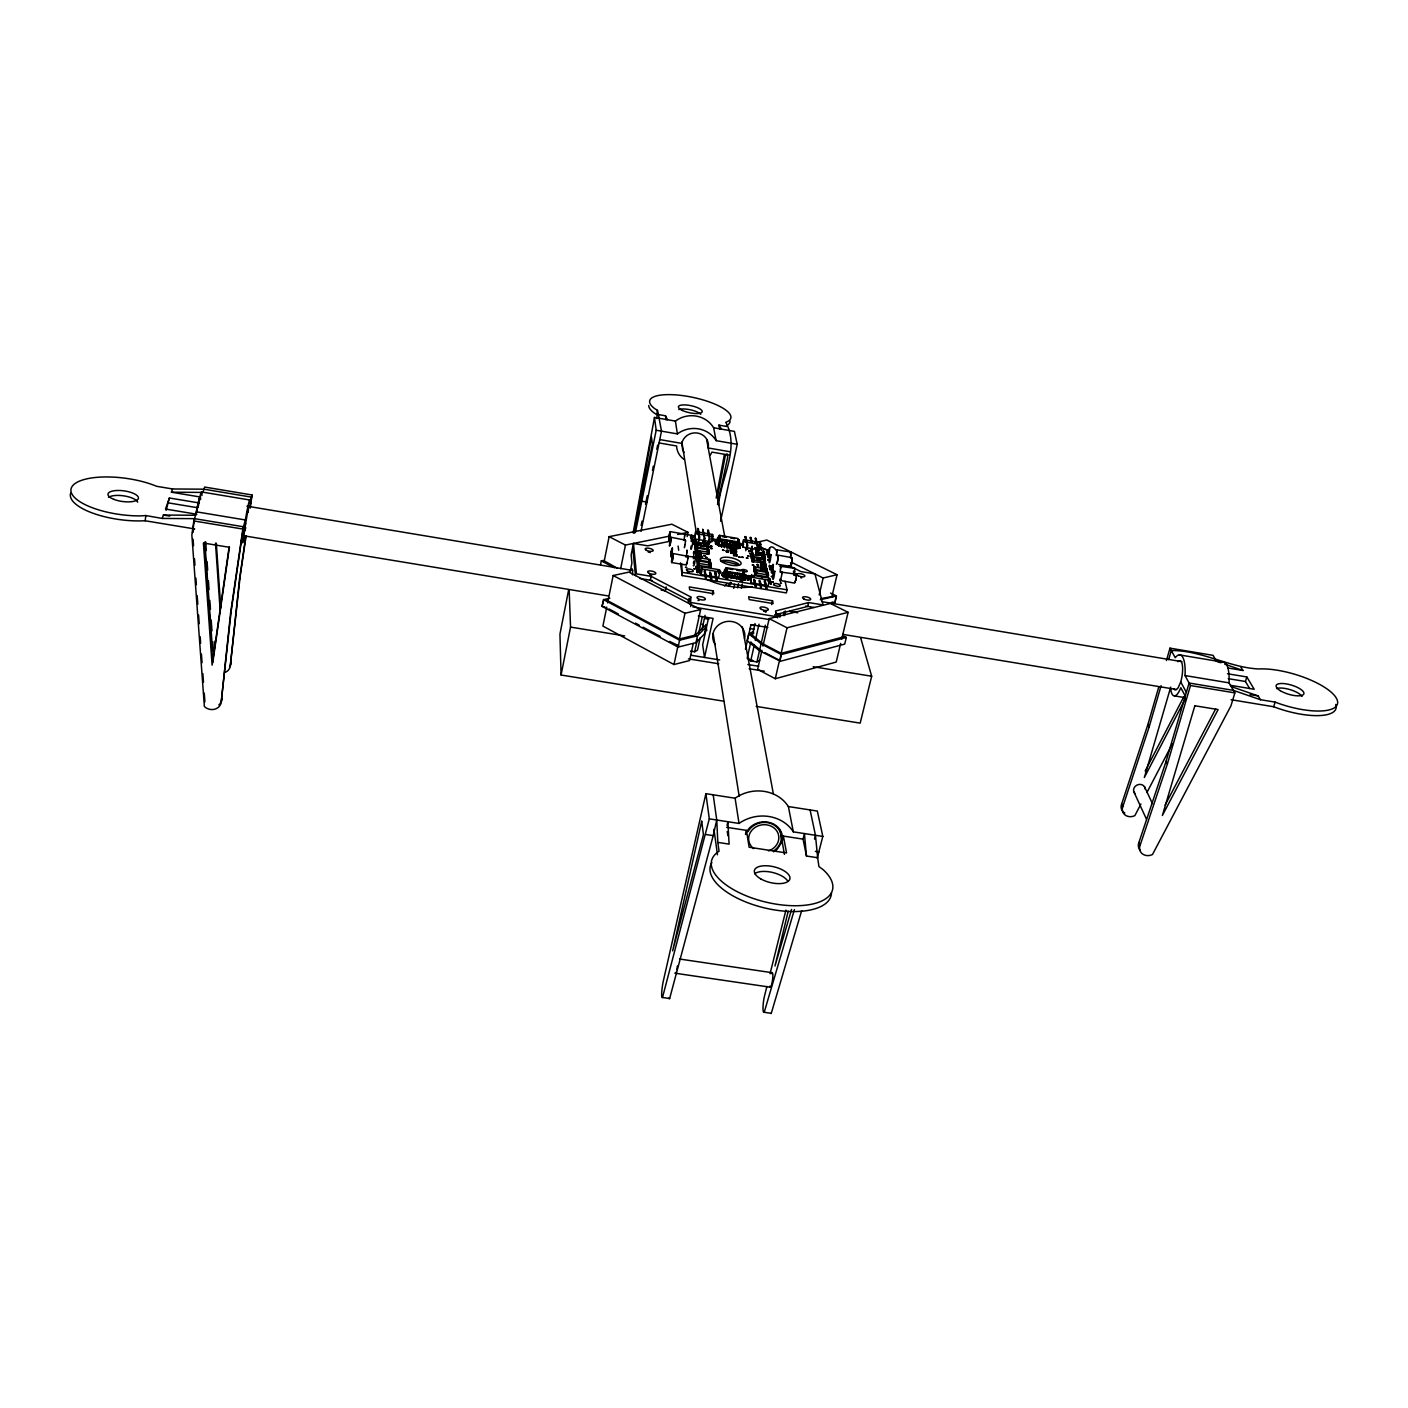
<?xml version="1.0" encoding="UTF-8"?>
<svg xmlns="http://www.w3.org/2000/svg" width="1408" height="1408" viewBox="0 0 1408 1408"><rect width="100%" height="100%" fill="white"/><g stroke="black" fill="none" stroke-linecap="round" stroke-linejoin="round"><path stroke-width="1.5" d="M732.107 551.566L731.826 552.974M730.136 451.774L708.189 447.973A13.482 12.778 -10.1 0 0 697.664 433.083A13.482 12.778 -10.1 0 0 681.806 443.397L682.634 449.698A13.517 12.795 -10.1 0 0 684.235 452.478M779.979 579.022L780.12 580.923M780.63 567.6L780.683 566.614M782.003 573.478L781.845 571.595L781.141 572.563M700.867 557.885C699.213 551.672 703.947 561.51 697.558 557.093L697.506 554.083L697.629 558.466L697.03 554.787L696.379 557.462M700.392 554.048L700.498 553.08L700.269 554.083M701.448 557.374L700.85 553.573L701.272 556.16M776.846 551.232C765.037 534.09 767.272 575.15 769.63 548.205M776.899 550.264L776.494 554.506M778.184 556.952L777.586 555.456M766.41 569.378L765.266 565.576M766.814 569.501L764.984 562.426L761.922 561.915L762.15 566.28L760.918 567.406L762.221 565.84M765.917 568.515L765.6 565.506L766.234 569.008M765.336 565.048L765.882 568.304L766.163 566.35M735.398 544.104L734.659 549.507L733.885 547.73L735.557 543.382M731.315 547.906L731.72 549.014L732.037 548.134C730.594 549.138 735.68 542.978 732.618 545.477M733.022 543.33L732.037 548.134M731.386 546.744L733.04 542.96M734.677 543.717L734.818 543.048M727.232 542.59L727.074 548.24L727.091 542.432M728.886 546.638L730.418 543.382L729.643 547.026L728.869 546.322C728.2 552.834 730.787 538.578 729.661 543.488M729.661 546.885L729.59 548.662L729.995 544.526L731.914 545.354L729.995 544.526M729.749 543.013L729.802 542.309M730.488 542.907L730.506 542.538M719.576 540.602L721.547 540.936L721.6 547.307L722.744 542.027M722.832 542.098L722.04 541.57M724.61 546.04C723.307 547.114 723.853 547.853 724.557 542.379L725.419 541.464L724.592 546.163M724.539 545.899L724.539 547.8L724.522 545.582M725.278 542.45L725.454 541.675M724.698 542.168L724.733 541.446M248.688 507.232L248.582 505.877L243.619 536.29L244.094 535.374M700.427 554.277L700.11 551.531C696.485 551.074 695.218 554.136 696.062 548.099L695.834 553.362L696.942 552.482M736.366 550.334L735.715 553.819L736.366 550.334L730.664 549.366L730.488 551.83M686.91 552.869L687.086 550.88M687.878 557.709L687.949 556.706M734.043 551.83L734.008 555.544M735.152 552.077L735.645 554.118L730.664 552.728L730.382 550.176M684.622 535.674L684.693 534.706M685.45 541.323L685.52 540.355M765.424 565.189L764.984 562.426M725.648 573.654L724.398 575.538M673.112 555.773L673.059 554.418L672.602 555.192M668.765 538.296L669.082 539.334M670.93 539.44L671 537.275L670.243 539.563M670.912 554.506L670.824 556.706L671.986 552.64M671.493 561.686L672.179 556.406M711.814 540.355L718.221 541.552M198.986 503.184L198.898 500.333L197.102 507.69M796.435 575.907L796.048 579.216M730.946 553.08L731.227 551.549M790.75 554.946L790.645 552.816M792.141 560.666L792.194 557.709L777.832 555.122M777.304 562.478L778.219 556.829M780.56 568.603L780.683 567.459M782.056 573.355L780.56 580.589M715.352 542.238L715.704 544.157L717.64 544.702L719.013 542.678L717.939 544.315L715.933 543.928L715.634 540.918L715.704 544.157M726.07 574.886C725.982 579.128 720.35 575.995 722.586 573.003C721.794 576.928 725.789 577.491 726.246 574.077M722.709 574.446C729.414 576.154 725.243 565.752 726.528 568.357M722.357 575.098L723.941 576.33M737.106 547.202C740.08 551.971 740.643 542.467 740.414 546.374M737.51 547.466L739.235 547.958M742.509 579.128L744.286 579.832M685.502 541.2L685.045 544.632M687.051 551.725L686.118 557.339M687.773 558.712L687.914 557.568M691.064 546.04C689.973 557.374 694.725 535.797 691.979 541.693M684.534 536.659L684.658 535.533M669.592 543.154L669.838 545.019M671.088 538.912L670.718 541.147M670.754 555.034L671 553.696M672.25 550.774L672.426 547.765L671.634 550.07M672.496 549.437L672.144 551.69M671.774 559.522L671.598 562.549L686.312 564.978M668.853 537.504L668.677 540.443L669.258 538.842M201.89 495.686A31.187 1.795 -80.8 0 0 196.698 511.878L193.811 520.942L191.858 534.987L204.371 706.517A9.803 8.765 11.6 0 0 216.075 708.752L218.152 707.502A9.803 8.765 11.6 0 0 221.267 701.501L230.595 613.114L242.845 529.056L245.326 519.957A31.117 1.25 -80.8 0 1 249.744 503.659L252.085 494.982L204.653 487.045L202.928 492.43L171.424 492.202L172.568 488.963L203.966 489.192L251.504 497.13L249.92 507.918M221.267 701.501L231.246 610.667L243.478 526.768L194.533 518.654L162.202 518.443L145.869 515.557L140.677 515.891A52.483 18.339 7.7 0 1 77.81 500.28A52.483 18.339 7.7 0 1 89.672 478.28A52.483 18.339 7.7 0 1 156.64 486.306L172.568 488.963M225.298 672.355L227.322 671.141A9.522 8.554 12.2 0 0 230.349 665.298L239.518 579.075L245.819 535.955M230.349 665.298L240.117 576.77L246.101 535.867M780.437 569.712L780.613 568.515M790.645 555.843L790.786 551.989L776.283 549.754M790.61 563.517L790.715 562.619M792.317 560.331L790.768 566.474L778.395 564.45M794.746 571.331L794.077 574.939M776.688 553.291L776.829 552.13M778.008 559.029L778.149 557.867M248.107 512.406L248.477 509.414M733.867 547.958L734.677 544.086M726.405 545.97L726.968 547.008M684.57 536.571L683.989 540.126M687.826 558.624L687.227 562.25M693.405 563.605L693.757 561.194M194.656 528.933L145.147 520.766L145.869 515.557M668.712 537.838L670.243 531.643L694.408 535.85M670.982 539.898L670.437 543.312M670.842 554.03L671.405 550.598M673.182 556.266L672.39 560.754M166.126 510.33L169.382 497.992L198.334 502.814M194.533 518.654L192.597 532.682L193.794 528.898M701.29 556.389L700.92 553.942L697.347 553.115L697.013 551.003M700.709 556.107L701.518 558.342M229.434 547.061L212.784 662.622L204.266 542.89M250.202 507.901L252.085 494.982M731.262 551.742L730.981 553.326M735.926 552.517L735.662 553.52M765.442 563.358L765.248 565.4M765.582 564.714L765.635 566.702L765.67 563.922M765.6 564.08L765.318 564.661M765.952 568.744L762.731 567.846L762.555 564.819L762.784 569.202L765.23 569.606L766.005 568.392M766.286 567.917L763.013 566.966M831.107 603.469L835.102 602.483L836.141 595.901L821.04 598.523M668.853 536.73L669.486 533.438M671 552.904L671.194 551.742M672.056 552.728L672.25 551.566M671.774 558.73L671.968 557.55M672.76 558.483L673.2 553.573L672.408 555.878M721.917 546.427L722.04 541.957M780.472 569.694L780.032 572.106M790.61 556.864L790.803 555.72M792.194 561.458L791.243 565.558M796.083 578.16L795.802 580.36M195.835 514.395L196.469 510.506M195.994 514.184L199.232 498.221L199.461 499.506M743.301 572.651L744.11 571.314L743.09 571.296A2.957 1.021 12.5 0 0 747.261 571.331A2.957 1.021 12.5 0 0 743.67 569.518A2.957 1.021 12.5 0 0 741.998 570.786M744.163 573.725L744.04 575.326L743.899 571.278M738.478 539.757L739.182 541.851M725.718 572.264L725.085 571.56L724.346 576.083L725.894 576.347L726.299 574.534L741.066 577.069L741.523 579.41L740.256 577.843L727.883 575.766L727.602 577.034M726.686 572.211L726.669 568.533M735.046 545.389L734.659 547.466M633.125 532.84L654.474 417.454L675.4 421.098A25.854 24.517 -9.9 0 1 713.627 427.768L734.413 431.394L737.211 444.312L720.544 521.259M634.005 532.91L651.499 437.342L652.379 444.154L634.234 532.963M245.08 530.851L245.714 527.56M716.179 498.01L724.293 454.978M717.376 497.763L725.507 454.626M735.099 552.517L734.835 553.978M669.68 537.627L670.243 531.643M670.014 540.091L669.434 546.128L670.014 544.526M669.874 541.306L670.243 539.088M670.578 542.098L670.208 544.333M718.643 539.968L717.64 544.702M719.171 539.986L719.066 536.378L718.238 537.768M719.611 540.074L719.136 536.413M718.573 536.237C718.661 539.722 718.995 536.254 719.418 540.162M685.027 544.597L684.57 546.867M691.134 541.323L691.698 535.058L690.624 537.979M568.674 589.67L559.944 634.146L561.07 675.03L723.624 701.166M561.07 675.03L570.539 627.088L569.166 589.741M600.547 564.661L601.304 560.877L603.398 560.437M635.378 532.646L656.198 430.232L654.474 417.454M603.962 562.338L609.118 536.659L671.845 524.216L688.054 532.365L687.157 536.554M606.778 600.195L603.522 599.597L602.149 606.408L678.128 647.099L696.01 642.629L704.387 633.987L705.866 627.176L702.046 624.254M641.027 531.432L661.496 431.147L657.589 410.379L654.843 408.742A41.483 12.285 11.9 0 1 690.096 396.81A41.483 12.285 11.9 0 1 725.754 422.294C740.203 448.571 720.773 478.016 718.538 505.384M606.76 607.13L602.906 626.085L673.974 664.541L689.568 660.546L693.246 643.544M607.605 602.906L613.149 575.52L628.936 572.123L700.621 609.558L695.094 635.043M620.646 568.691L625.451 545.072L669.275 536.166M656.902 418.616L657.166 410.309M776.248 555.667L776.459 554.47M670.085 541.235L647.698 545.829L633.459 543.453L631.136 554.875L631.91 563.147L630.186 571.595M641.168 525.378L642.03 521.154M645.515 504.24L647.24 495.792M652.45 470.43L653.312 466.206M656.779 449.293L657.659 445.069M777.779 560.208L777.022 563.341M790.381 557.973L790.486 556.776M793.443 572.334L793.566 571.102M633.459 543.453L636.469 573.901L651.112 576.33L650.285 580.237L689.885 600.864L690.43 604.666M666.16 586.89L665.35 590.779L661.179 590.093M785.083 581.31L787.054 589.811L786.35 592.926L682.246 575.573L681.736 564.027M695.658 531.59L694.83 538.965L711.797 541.834L712.941 536.501L712.589 534.459L695.658 531.59L694.83 538.965M698.174 533.262L697.629 528.493L699.794 537.24L698.861 541.024M698.931 533.386L698.386 528.616M696.837 548.838L695.147 548.786L695.182 544.491L708.347 546.709L708.118 551.654M697.206 547.149L696.819 544.773L695.552 544.773L695.605 548.645M695.147 548.786L695.182 544.491M695.658 552.112L695.693 547.818L708.893 550.035L709.298 552.429L708.893 554.347L695.658 552.112L695.552 544.773M696.784 551.531L697.154 555.368L695.728 553.062M698.104 541.077C700.198 542.238 698.157 534.512 697.629 528.493M696.555 555.438L695.499 553.731L697.048 553.186M695.974 554.048L696.274 552.112M696.432 557.586L696.221 556.142M696.467 553.186L696.309 556.442L697.083 555.386M697.294 548.293L697.734 550.493M696.379 554.875L696.538 553.608M696.995 553.485L696.872 552.059M697.523 556.864C697.206 553.467 695.904 561.774 696.661 556.16M697.277 554.611L701.202 555.685L700.938 558.29M703.736 543.664L704.933 538.102L702.733 529.355L704.053 534.248M673.974 664.541L678.093 645.304M679.483 638.898L684.974 613.254L700.621 609.558M710.037 564.643L710.248 559.592L696.942 557.357L696.907 561.722L697.365 556.547M678.128 647.099L679.606 640.2L697.506 635.782L705.866 627.176M697.365 561.581L697.312 557.656L698.597 557.638L698.949 560.296L697.682 560.102L697.312 557.656M688.107 602.36L688.952 598.47M697.682 560.102L697.435 565.154L710.829 567.389L711.234 565.47L710.829 563.006L697.47 560.771L697.435 565.154M689.885 600.864L690.73 596.939L651.112 576.33M700.11 552.306L700.832 553.432M699.107 565.435L697.893 565.013L697.84 561.053L699.142 561.053L699.477 563.728L698.227 563.517M699.618 555.79L700.498 552.411L700.762 553.52M702.874 543.488L704.757 538.419M702.962 543.523L704.158 537.979L702.733 529.355M701.043 557.55L700.568 554.875M704.334 542.555L704.246 543.998L707.502 544.562L707.59 543.101L704.334 542.555L704.686 543.981M690.694 606.566L690.73 596.939M700.99 558.606C699.899 554.752 704.704 557.867 701.413 556.67M704.246 543.998L704.845 543.224M701.307 558.642L701.184 557.691M708.418 534.987L707.837 530.218L710.072 538.965L708.875 544.526L709.122 539.158M709.174 535.128L708.594 530.341M702.029 566.861L701.184 574.517L718.696 577.456L719.893 571.982L719.506 569.8L702.029 566.861L701.184 574.517M707.467 543.189L707.502 544.562L707.186 543.03L707.397 543.963L704.158 543.418L707.678 543.699M707.098 548.821C708.611 546.374 703.771 546.638 707.89 546.85L707.96 550.722L707.89 546.85M708.101 544.386L709.298 538.842L707.837 530.218M707.203 549.965L707.643 552.165M708.347 546.709L708.33 551.003M717.517 504.451L727.725 457.195L727.021 453.746M707.238 554.066L708.523 554.066L708.435 550.176M708.488 551.936L708.893 550.035M711.814 537.997L712.589 534.459M705.162 570.522L706.235 578.582L704.37 570.398M710.248 563.974L708.576 563.693L710.213 562.197L708.998 561.774M709.474 561.229L709.79 559.75L708.594 559.328L708.946 561.986M709.843 561.51L710.248 559.592M709.157 567.107L710.776 565.611L709.157 562.725L709.526 565.4L710.776 565.611M710.829 563.006L710.829 567.389M716.038 540.971C715.51 547.782 722.744 537.275 719.47 535.339L737.915 538.472L738.619 541.992L720.104 538.877L719.47 535.339M716.971 543.382L715.616 543.664L716.285 542.309M716.883 541.341L717.71 537.539M717.816 538.12L716.989 541.922L718.08 542.115L718.643 545.882L720.614 546.216L720.65 544.79M696.01 642.629L697.506 635.782M718.045 539.44L717.323 543.84L718.362 543.664M690.483 651.094L694.672 651.781L697.347 639.478M698.685 633.318L702.24 616.915M717.411 543.382L718.696 540.918M710.776 573.267L711.568 579.462L709.984 573.126M719.981 537.75L720.315 536.272M718.643 545.882L720.104 538.877M700.163 637.824L697.506 650.109L694.672 651.781M701.958 629.64L705.074 615.314M721.706 543.136L721.547 540.936M719.189 539.81L739.587 543.083L738.866 547.483L739.534 542.062L738.496 541.042M779.838 661.461L781.088 653.294L762.784 643.72L751.115 634.269L748.739 633.776L747.067 640.64L759.458 650.76L779.698 660.862M712.43 594.81L713.275 590.92L689.269 586.925L689.674 589.706L713.75 593.718L713.275 590.92M715.774 572.299L716.918 580.36L714.982 572.158M724.328 544.069C720.069 541.552 726.194 545.477 723.818 545.459M708.435 618.394L702.662 644.864L704.528 657.448L713.082 618.411L698.298 615.982M718.714 573.426L719.506 569.8M726.651 551.162L726.493 552.165L726.299 550.915L728.077 550.387L726.299 551.126L728.112 552.2M722.533 575.784L723.008 573.074M724.715 569.536L726.352 570.222L724.715 569.536C722.198 576.629 726.95 574.253 726.211 568.198M723.976 574.059L724.821 570.152M725.261 569.765L725.789 568.093L726.053 569.835M732.16 543.277L732.952 543.805L732.301 542.626M730.664 552.728L731.456 550.07M726.246 572.123L726.634 570.504M726.493 572.317L727.038 570.574M743.917 573.39L743.248 576.523L742.21 576.347L742.544 574.834L728.165 572.422L726.774 573.76L726.264 571.947M727.883 575.766L727.778 578.846L725.736 578.494L726.299 574.534M726.774 573.76L726.598 567.723L743.019 570.469L743.758 574.218L727.285 571.472M726.634 572.986L727.69 573.162L727.144 577.016L739.974 579.11L740.256 577.843M736.261 551.179L732.917 550.616L736.314 550.88L736.49 552.376L730.699 551.267M727.954 574.798L728.376 572.845M733.709 553.784L733.128 552.147M733.427 551.566L733.691 550.458M728.693 574.922L729.115 572.968M733.92 547.166L734.254 549.437L733.85 548.451M733.709 555.491L733.656 554.101L736.912 554.646L736.842 556.107L733.586 555.562L736.507 554.576L736.842 556.107M735.645 545.477L736.12 543.382L738.091 543.717L737.141 548.997L735.17 548.662L735.205 547.237L724.803 545.494M736.314 542.432L723.923 539.95M729.062 571.595L729.45 574.024L728.922 572.264M735.75 546.005L736.12 543.382M738.989 543.558L736.472 542.432M731.526 572.704L732.477 574.534L732.248 572.827M738.426 541.182L739.024 539.563L738.531 541.2M739.059 539.704L738.091 539.616L737.334 547.219L739.763 547.219L738.883 547.008M738.866 541.658L738.162 543.206M738.355 544.966L739.2 541.165M739.834 547.589L738.25 547.712L739.376 547.043M738.478 545.547L739.323 541.746L738.232 541.57M734.114 573.144L735.082 574.974L734.853 573.267M740.15 545.054L739.693 547.73L739.957 546.867M743.547 539.704L742.79 547.061L759.669 549.894L760.848 544.597L760.408 542.538L743.547 539.704L742.79 547.061M736.718 573.566L737.757 575.344L737.598 573.021M733.744 588.403L734.659 584.267M745.958 541.341L745.237 536.554L747.789 545.336L746.962 549.032L746.821 545.53M746.733 541.464L746.011 536.677M740.045 574.13L740.362 575.784L739.464 573.32M737.581 587.805L738.496 583.686M745.782 550.739L747.014 545.213L745.237 536.554M740.538 579.251L740.168 580.906L742.192 581.24L742.826 578.002M741.066 577.069L741.734 574.006M743.019 570.469L742.843 572.035M751.062 542.203L750.323 537.416L751.802 541.006M741.523 579.41L741.858 577.896C751.256 576.312 740.344 585.746 742.051 575.555L743.248 576.523M743.178 571.155L742.755 572.845L744.374 573.426L742.685 572.528M742.702 572.616L743.688 571.261M742.878 574.394L743.653 571.085M751.837 542.326L751.08 537.539M741.699 577.122L742.738 577.298L742.21 579.638M743.09 575.731L743.635 573.496M743.547 572.827L744.11 571.314M749.003 550.845L752.154 551.285L748.722 551.584L748.88 550.246L749.144 551.566M741.365 588.21L742.298 584.074M744.568 573.654L743.565 574.957M744.638 574.834L743.899 579.357C739.552 578.318 746.346 579.99 745.237 576.805M750.904 551.602L752.136 546.075L751.555 552.077L751.907 550.757M751.59 550.722L751.96 552.13M764.28 561.088C767.589 551.214 759.792 558.096 751.256 553.925L751.326 558.219L753.016 558.29M751.291 555.667L752.893 554.206L753.386 556.6M756.166 543.066L755.392 538.261L758.014 547.061L757.046 550.827M751.326 558.219L751.256 553.925M761.957 563.693L760.918 564.502L761.746 562.672L752.013 561.581L751.608 554.206M756.923 543.189L756.166 538.402M752.013 561.581L751.942 557.269L765.072 559.469L765.371 563.974M752.47 561.44L752.312 557.55L752.47 561.44L753.667 561.845M753.544 557.744L754.09 559.962M755.392 538.261L757.258 546.938L756.43 550.616L757.821 547.378M751.502 575.15L750.728 582.789L768.152 585.71L769.384 580.254L768.909 578.054L751.502 575.15L750.728 582.789M767.131 574.2L767.184 569.149L753.949 566.914L754.019 571.296L755.691 571.56M753.984 568.691L755.603 567.195L756.061 569.87L754.811 569.659L754.301 567.195M754.019 571.296L753.949 566.914M759.616 546.075L760.408 542.538M754.741 574.728L754.653 570.346L767.941 572.563L768.486 575.045L768.046 576.963L754.741 574.728L754.811 569.659M756.395 575.01L754.688 572.106L756.307 570.61L756.782 573.302L755.533 573.091L755.022 570.627M817.186 858.211L822.818 836.422L817.326 811.061L788.374 806.555A36.133 32.208 -9.5 0 0 735.099 798.23L705.901 793.672L663.52 980.179A11.123 1.496 -81.7 0 0 662.094 988.363L661.813 991.109A11.123 1.496 -81.7 0 0 662.499 997.498L669.645 998.536L713.205 835.63L716.742 820.002L713.205 794.816M755.198 574.587L755.533 573.091M755.04 580.659L756.043 586.89L754.248 580.536M761.306 564.291C762.749 561.739 758.789 567.459 761.587 562.936M760.707 563.922L760.954 562.901M762.784 569.202L762.256 565.629L760.672 565.664M762.661 556.054L763.224 558.254L762.661 556.054L763.893 556.266L764.086 560.138M761.306 565.523L761.517 564.115M761.341 566.826L761.605 564.819M762.221 567.741L761.218 568.867L762.15 566.122M761.922 566.333L761.517 568.198M764.333 556.125L764.438 560.419M762.062 567.019L761.957 568.339M764.65 561.37L765.072 559.469M745.466 649.246L750.992 624.659L767.8 627.44M764.808 563.499L764.614 559.61M760.32 581.539L761.358 587.77L759.528 581.416M662.499 997.498L709.298 818.858L705.901 793.672M766.022 571.542C765.6 565.875 764.702 572.053 767.272 571.754L766.92 573.232M766.022 567.882L766.146 569.554M766.762 574.974C766.339 569.29 765.442 575.485 768.011 575.186L766.374 576.682M750.851 641.907L747.173 658.205L750.71 660.915L756.958 661.936L759.651 660.246M752.242 635.782L755.005 623.55M767.184 569.149L767.29 573.514M767.501 574.482L767.941 572.563M769.366 566.878L772.834 566.562L769.437 565.4L769.366 566.878L772.253 567.266M769.771 566.949L769.437 565.4M772.869 570.275L770.018 569.782L770.07 568.304M765.213 580.554L766.674 588.65L764.421 580.43M768.909 578.054L768.117 581.504M750.71 660.915L754.406 644.582M755.322 640.499L759.018 624.166M669.451 538.648L670.102 532.47L669.662 533.245M756.958 661.936L759.739 649.686M761.13 643.562L765.301 625.205M771.637 604.648L772.517 600.776L748.651 596.798L749.214 599.597L773.133 603.574L772.517 600.776M761.957 650.338L757.627 669.363L775.28 678.726L836.211 662.059L840.664 643.403M762.925 646.096L769.173 618.605L830.438 603.469L848.109 612.339L841.667 639.267M727.056 825.458L727.901 821.726L729.098 844.131L717.816 842.389L716.742 820.002M671.44 550.898L671.88 548.733M671.81 553.573L670.894 555.174M672.214 556.723L672.426 555.386M672.584 559.416L672.144 561.598M777.586 617.83L778.536 613.659M784.608 615.296L785.576 611.072M775.28 678.726L779.187 661.742M781.158 653.259L787.019 627.792L848.109 612.339M846.314 637.419L781.387 654.562L779.803 661.426L844.712 644.107L846.314 637.419L843.92 636.205M745.554 834.082L746.416 830.368L726.634 827.323M686.981 563.323L687.21 562.179M789.237 565.752L800.941 571.578L814.933 573.918L823.046 604.947L808.65 602.554L807.752 606.408L774.646 614.891M693.37 558.677L694.197 551.214L693.352 553.098M819.192 594.915L823.152 578.002L837.056 574.728L832.093 595.76M832.075 602.026L834.874 602.501L836.422 595.989L830.562 593.067M773.643 851.77A18.99 16.878 -9.7 0 0 777.339 849.024L782.074 841.632L783.394 836.088L803.07 839.133L806.467 856.029L817.661 857.736L818.928 866.571L823.222 869.739A62.198 27.597 13.5 0 1 812.803 903.971A62.198 27.597 13.5 0 1 734.096 889.997A62.198 27.597 13.5 0 1 719.048 851.259L717.816 842.389M803.07 839.133L804.408 833.571L806.467 856.029M788.198 911.187L774.981 966.029L791.56 909.48M814.51 839.168L815.461 835.296L810.093 809.934M860.622 637.648L871.675 676.245L860.182 723.131L756.131 706.394M766.867 986.515L764.755 995.016A11.07 1.901 -82 0 0 763.294 1003.13L763.066 1005.875A11.07 1.901 -82 0 0 764.21 1012.299L771.267 1013.338L801.68 910.624M770.053 973.773L785.928 910.078M794.112 575.45L794.781 568.339L780.032 566.262M795.731 580.043L794.57 583.123L780.032 580.43M230.595 613.114L231.246 610.667M239.518 579.075L240.117 576.77M242.018 536.747L245.59 523.494M241.437 540.742L243.478 533.139A22.053 0.88 -80.8 0 0 244.429 535.885L608.115 595.918M718.784 541.816L718.96 542.837M669.222 539.493L669.451 538.155M669.962 545.178L670.208 543.84M684.323 547.747L684.57 546.744M686.717 564.221L686.981 563.2M695.429 554.013L696.168 553.379M1122.827 811.307L1121.912 810.075A9.011 7.867 -21.2 0 1 1121.666 803.986L1147.89 724.522L1158.643 687.368M1166.422 660.546L1169.995 648.155L1213.062 655.354L1216.53 661.32L1220.595 662.728M1140.92 804.038L1134.848 815.654A9.029 7.867 -21.2 0 1 1124.323 814.37L1123.091 812.698A9.029 7.867 -21.2 0 1 1122.827 806.608L1149.122 727.003L1161.107 685.661M1168.658 659.613L1171.298 650.531C1201.675 650.267 1229.237 667.568 1258.629 668.958A49.35 16.35 16.6 0 1 1336.667 698.738A49.35 16.35 16.6 0 1 1275.102 702.117L1260.442 699.706L1233.408 690.36L1189.109 683.021L1166.106 761.218L1138.896 842.53A9.258 8.026 -20.9 0 0 1139.142 848.76L1140.392 850.45M1170.717 687.104L1144.352 777.498L1185.254 698.949M764.21 1012.299L794.429 909.533M1221.563 662.499A29.621 9.398 -80.4 0 1 1229.043 682.862L1234.869 692.877L1230.944 705.866L1152.466 854.55A9.275 8.043 -20.9 0 1 1141.642 853.23L1140.374 851.541A9.275 8.043 -20.9 0 1 1140.128 845.31L1167.408 763.858L1190.482 685.538L1185.008 675.558A29.691 8.941 -80.4 0 0 1175.222 657.677L1169.995 648.155M761.147 563.992L760.848 565.294M761.13 567.846L761.71 567.195M1249.635 688.547L1245.446 681.507L1246.819 676.949L1227.494 673.746M1231.085 699.706L1273.677 706.746L1275.102 702.117M795.52 580.87L794.728 582.296M162.202 518.443L163.398 515.046L195.624 515.258M169.382 497.992L165.51 509.045L196.856 514.254M672.197 560.947L671.739 562.531M736.56 552.077L730.664 551.021L730.664 549.366M145.147 520.766L140.026 520.925A52.43 18.41 7.7 0 1 70.664 493.152M761.922 561.915L762.168 564.643L761.693 562.443M744.48 578.195L744.85 580.078M744.198 580.219C745.941 578.406 743.09 579.216 744.955 578.864M694.496 558.026C696.362 554.998 694.25 568.304 693.282 565.523M1177.88 661.707A15.277 4.611 -80.3 0 1 1182.403 665.35A15.277 4.611 -80.3 0 1 1180.731 681.912L1178.302 687.456A15.312 4.629 -80.3 0 1 1173.638 688.582M777.04 563.182L776.336 564.309M790.117 552.922L790.786 551.989M780.842 579.797L780.173 580.712M795.52 575.15L796.224 574.218L796.242 576.418M761.2 565.101L762.115 564.414M762.59 566.597L761.798 566.843M1145.162 771.021L1183.688 696.978M1146.974 792.422L1172.266 744.005M1165.12 805.094L1215.667 708.963M753.421 576.558L754.371 576.629M752.03 577.28L751.01 577.104L769.384 580.254M685.045 539.862L685.485 540.531M685.027 540.056L671 537.275M687.438 556.371L695.094 557.04M686.506 564.661L686.048 564.133M700.11 558.87L700.902 558.096M744.515 578.794L744.515 579.251M781.387 572.123L796.224 574.218M703.56 626.877L695.622 635.008L679.448 639.003L606.496 600.09M729.643 572.387L729.872 574.094L729.802 571.701M696.52 557.445L697.118 556.248M744.234 578.389L744.638 580.184M753.579 631.576L748.739 633.776L761.112 643.808L781.387 654.562M751.115 634.269L753.896 633.002M781.123 653.365L843.427 636.944L842.618 636.539M808.65 602.554L775.544 611.002L776.794 616.722L691.557 602.624M678.691 645.726L669.592 641.414M820.301 599.773L836.422 595.989M760.901 569.43L761.869 569.501M609.84 598.259L603.838 599.597L601.938 606.302L604.877 606.901M754.794 542.643L766.85 540.056L837.056 574.728M604.859 561.211L617.426 568.286M677.618 534.477L688.054 532.365M744.322 579.709L745.518 578.213M794.781 568.339L794.746 569.395M762.784 643.72L761.112 643.808L759.458 650.76L761.147 650.69L751.115 642.506M762.309 566.262L761.693 563.939M744.022 578.406L744.427 580.219M679.571 959.024L772.27 972.717M675.312 973.245L770.246 987.184M709.298 818.858L739.042 823.451A36.819 32.683 -9.5 0 1 793.338 831.864L822.818 836.422M705.778 834.486L713.205 835.63M815.373 851.365L819.051 851.928M570.539 627.088L624.712 635.923M813.173 666.706L871.675 676.245M691.434 655.318L719.646 659.912M747.859 664.506L758.701 666.283M688.424 658.856L718.784 663.784M749.144 668.73L764.333 671.194M692.824 606.918L769.507 619.59M842.794 634.374L1176.243 689.445M750.622 624.747L754.917 625.451M704.862 618.552L708.91 619.221M1174.554 695.904L1184.955 697.629M749.778 628.496L754.072 629.2M726.44 575.326L727.478 575.502M1179.376 654.878L1222.971 662.165M201.749 491.99L249.814 500.016M682.915 572.44L787.054 589.811M1228.005 668.008L1242.947 670.49L1240.8 666.899M171.424 492.202L200.2 496.989M822.078 601.691L1181.893 661.637M246.91 506.158L632.65 570.434M639.848 578.494L652.362 580.571M805.693 606.074L813.93 607.429M1228.269 678.656L1245.446 681.507M168.731 502.938L197.648 507.742M1185.008 675.558L1229.043 682.862M196.698 511.878L245.326 519.957M789.518 611.371L797.738 612.744M1230.328 685.291L1254.176 689.251L1246.819 676.949M1250.075 694.584L1258.171 695.922L1260.442 699.706M163.398 515.046L169.699 516.085M1190.482 685.538L1234.869 692.877M193.811 520.942L242.845 529.056M711.55 538.736L717.992 539.827M738.954 543.4L743.706 544.174M718.15 540.038L719.682 540.285M739.693 543.664L738.109 543.013M721.653 541.446L719.664 541.112L719.594 539.88M736.208 543.91L738.179 544.245M690.413 536.747L694.69 537.469M737.493 544.685L741.787 545.406M754.618 547.571L769.595 550.106M717.218 543.259L718.309 543.435M722.656 545.512L735.117 547.624M720.773 545.459L735.328 547.906M748.915 550.739L752.154 551.285M748.598 551.003L751.837 551.549M730.875 550.493L736.578 551.461M728.112 550.546L726.44 550.246L726.651 551.373M694.778 546.392L696.467 546.445M695.552 546.885L708.734 549.102M751.749 556.318L764.861 558.536M733.48 554.963L736.912 555.333M756.906 559.152L760.83 559.821M695.288 549.718L696.942 549.982M751.52 559.152L753.157 559.434M696.08 550.211L709.298 552.429M752.435 559.68L765.6 561.898M763.576 563.306L765.459 563.622M763.523 563.517L765.195 563.834M762.379 564.045L765.899 565.013M696.784 553.45L701.043 554.664M696.837 553.749L700.902 554.541M761.851 564.661L765.794 565.435M762.502 564.995L761.622 562.725M772.71 566.632L769.49 566.79M697.083 554.787L701.149 555.386M762.309 566.861L762.309 565.347M697.84 556.213L701.166 556.899M762.397 567.283L766.586 568.163M697.312 556.829L701.395 557.621M769.877 569.184L772.746 569.659M673.2 553.573L687.861 556.301M765.477 569.078L766.744 569.202L767.272 571.754M696.978 559.134L698.227 559.346M696.52 559.275L698.192 559.557M697.312 559.803L710.67 562.056M754.459 569.378L767.73 571.613M766.234 572.493L767.466 572.704L768.011 575.186M754.494 571.155L755.726 571.349M754.688 572.106L755.938 572.317M754.23 572.246L755.885 572.528M697.858 563.218L711.234 565.47M755.163 572.81L768.486 575.045M728.464 568.85L732.582 569.536M736.701 570.222L740.819 570.909M726.757 572.44L725.085 571.56M744.762 575.45L743.618 575.221M702.363 569.043L719.893 571.982M641.678 501.178L646.941 502.075M722.357 536.624L726.475 537.31M730.576 538.014L734.694 538.701M695.974 533.632L712.941 536.501M743.97 541.746L760.848 544.597M656.198 430.232L677.389 433.91A26.206 24.798 -9.9 0 1 716.126 440.651L737.211 444.312M659.771 439.578L681.806 443.397M659.085 442.939L676.597 445.984A18.568 17.582 -10.1 0 0 683.989 459.378M729.414 455.118L711.973 452.109A18.568 17.582 -10.1 0 1 709.861 455.506M657.747 414.445L665.509 415.8L667.55 419.742M719.717 429.194L718.907 425.11L726.616 426.466M656.339 414.427L654.016 412.843A41.448 12.338 11.9 0 1 648.754 405.504M700.374 552.358L696.08 551.936L700.55 552.71M1231.226 686.594L1258.171 695.922M1224.661 664.136L1242.947 670.49M719.47 536.395L719.277 538.085M758.648 545.97L768.434 550.827M791.877 562.478L823.152 578.002M698.315 545.635L699.054 545.6M762.238 577.931L761.376 577.984M738.514 578.002L739.376 577.949M731.262 576.523L730.611 576.682M776.213 613.254L780.085 615.243M769.173 618.605L787.019 627.792M609.118 536.659L625.451 545.072M601.304 560.877L614.451 567.758M764.826 652.626L779.557 660.352M613.149 575.52L684.974 613.254M603.522 599.597L679.606 640.2M608.907 608.925L618.394 613.994M635.466 623.128L639.25 625.17M643.051 627.194L660.123 636.328M742.298 578.002L742.843 579.586M718.907 425.11L721.424 429.123M1180.731 681.912L1186.363 692.331M1185.272 696.045L1180.802 687.72A21.032 6.354 -80.3 0 1 1170.629 688.512M1147.89 724.522L1149.122 727.003M1166.106 761.218L1167.408 763.858M792.035 558.518L792.211 559.856M1144.458 786.614L1152.448 803.616M1133.722 791.507L1146.464 819.192M780.472 565.717L780.648 566.773M1121.666 803.986L1122.827 806.608M1138.896 842.53L1140.128 845.31M684.57 533.843L684.64 534.882M686.946 550L687.034 551.056M687.808 555.808L687.896 556.882M766.515 568.762L766.674 569.483M760.848 547.061L761.587 550.475M759.229 547.835L759.669 549.894M765.125 581.416L766.674 588.65M764.333 581.293L765.882 588.526M759.845 580.536L761.358 587.77M750.323 537.416L751.045 540.866M759.053 580.413L760.566 587.629M754.565 579.656L756.043 586.89M753.773 579.515L755.251 586.749M739.869 546.374L740.062 547.906M739.622 547.166L739.939 548.064M739.323 546.973L739.781 548.205M739.112 547.008L739.376 548.346M744.814 576.734L745.202 579.568M737.458 546.357L737.739 548.099M788.374 806.555L793.338 831.864M737.282 546.709L737.546 548.029L736.965 546.445M713.627 427.768L716.126 440.651M742.227 577.702L742.738 579.55M739.64 577.298L739.974 579.11M730.435 549.894L730.682 551.144M783.394 836.088L786.562 852.966L749.126 847.211L746.416 830.368M728.077 550.387L728.27 551.637M742.298 626.912L773.379 793.954M780.155 830.35L784.432 854.339M727.918 551.197L728.112 552.446M706.587 439.331L724.786 536.8M725.894 576.347L724.222 575.467L724.662 576.946M725.402 574.904L725.578 576.506M718.643 539.106L718.661 540.126M725.032 574.587L725.736 578.494M725.102 576.91L724.715 575.133L724.856 576.558M724.486 575.15L724.874 576.963M718.379 542.749L718.608 544.086M718.309 542.942L718.432 544.438M717.71 542.978L718.062 544.667M717.482 542.995L717.851 544.72M722.586 573.003L723.202 576.699M722.99 576.646L722.55 575.115M722.286 574.376L722.656 576.382M716.074 542.766L716.021 544.403M715.634 540.918L716.232 544.474M715.686 573.162L716.918 580.36M714.894 573.021L716.109 580.219M709.79 559.75L710.213 562.197M710.371 572.264L711.568 579.462M709.579 572.141L710.776 579.339M705.074 571.384L706.235 578.582M704.282 571.243L705.443 578.442M713.205 633.688L739.2 796.33M700.075 552.077L700.357 554.558M681.877 441.918L696.291 532.506M735.099 798.23L739.042 823.451M675.4 421.098L677.389 433.91M697.523 562.549L697.893 565.013M705.795 624.518L706.746 630.696M727.25 831.512L727.866 835.718M665.509 415.8L666.107 419.848M678.11 546.058L678.709 550.264M680.469 562.918L682.246 575.573M713.944 829.242L717.464 854.779M815.461 835.296L817.661 857.736M632.685 547.254L635.448 575.626M193.072 539.194L193.547 545.688M194.48 558.694L194.955 565.189M195.906 578.195L196.381 584.707M197.173 595.531L197.806 604.208M198.581 615.05L199.214 623.709M200.165 636.715L200.64 643.227M201.432 654.069L202.066 662.728M202.84 673.57L203.474 682.229M204.266 693.07L204.899 701.747M205.674 541.922L206.29 550.598M207.064 561.44L207.68 570.117M208.437 580.958L209.053 589.635M209.827 600.477L210.443 609.154M211.2 619.995L211.974 630.837M212.749 641.678L213.365 650.355M204.846 541.992L212.555 650.619M216.304 543.136L220.792 607.974M215.494 543.206L220.299 612.498M720.72 561.035A10.648 3.678 12.4 0 1 738.69 564.062M687.315 572.07A3.52 1.232 12.1 0 1 689.022 572.194M770.053 554.083A3.397 1.144 12.7 0 1 766.462 552.288A3.397 1.144 12.7 0 1 769.507 551.637M717.939 570.627A2.974 1.038 12.3 0 1 721.037 572.194A2.974 1.038 12.3 0 1 718.326 572.792M1135.235 793.76A5.949 5.21 -21.8 0 1 1137.136 784.978A5.949 5.21 -21.8 0 1 1145.232 789.202M1124.851 813.014A9.011 7.867 -21.2 0 1 1123.144 811.73M1276.563 688.547A14.467 4.822 16.6 0 1 1290.414 689.726A14.467 4.822 16.6 0 1 1302.048 696.432M1335.734 704.475A49.315 16.421 16.6 0 1 1273.677 706.746M214.896 643.843A6.283 5.667 12.7 0 1 216.128 639.69M221.918 698.914A9.786 8.747 11.7 0 1 218.821 704.898M230.947 662.851A9.486 8.536 12.2 0 1 229.504 667.022M108.504 497.358A15.382 5.403 7.7 0 1 124.608 495.986A15.382 5.403 7.7 0 1 137.702 502.198M199.478 500.685A16.051 0.933 -80.8 0 1 200.658 499.224M198.141 507.038A16.051 0.933 -80.8 0 1 198.845 503.518M771.496 973.667A7.304 1.267 -81.9 0 1 772.869 975.322A7.304 1.267 -81.9 0 1 771.584 984.65A7.304 1.267 -81.9 0 1 769.754 986.198M677.389 965.994A7.339 1.021 -81.7 0 1 676.72 969.619M675.963 972.294A7.339 1.021 -81.7 0 1 675.083 972.998M771.267 1013.338A11.07 1.918 -82 0 1 770.757 1013.39M669.645 998.536A11.123 1.531 -81.7 0 1 668.923 997.938M745.518 834.504A18.938 16.843 -9.6 0 1 768.31 822.219A18.938 16.843 -9.6 0 1 782.074 841.632M754.706 873.734A18.234 8.131 13.6 0 1 771.637 872.256A18.234 8.131 13.6 0 1 787.53 880.739M831.477 892.918A62.146 27.702 13.6 0 1 762.661 907.456A62.146 27.702 13.6 0 1 711.867 862.611M678.814 409.57A12.162 3.626 11.9 0 1 690.325 409.781A12.162 3.626 11.9 0 1 700.744 414.304M730.013 421.045A41.448 12.338 11.9 0 1 726.475 425.709M731.386 582.701A15.312 14.203 -9.9 0 1 729.15 585.816M649.651 574.798A4.242 1.496 11.8 0 1 651.816 575.168M631.33 570.17A15.699 1.584 -80.6 0 1 632.456 574.834M648.173 552.042A4.154 1.443 11.8 0 1 650.232 552.587M784.749 611.829A15.576 2.446 -80.6 0 1 783.957 615.736M800.677 577.667A4.118 1.426 12.9 0 1 801.68 577.984M752.224 660.123A3.186 1.197 12.8 0 1 751.538 659.824M763.77 611.125A4.294 1.531 12.7 0 1 765.899 611.688M715.37 644.741A16.139 14.837 -9.8 0 1 725.771 621.667A16.139 14.837 -9.8 0 1 744.55 638.81M752.242 586.555A33.475 11.651 12.4 0 1 707.274 579.603M720.949 561.141A33.475 11.651 12.4 0 1 737.704 564.749M764.034 611.23A4.294 1.531 12.7 0 1 766.005 611.97M698.034 600.459A4.294 1.549 12.2 0 1 699.019 600.459M753.069 660.845A4.259 1.602 12.8 0 1 748.651 658.064M748 831.635A17.688 15.717 -9.7 0 1 775.509 826.056A17.688 15.717 -9.7 0 1 773.344 851.083M753.667 848.619A15.154 13.482 -9.7 0 1 754.406 827.904A15.154 13.482 -9.7 0 1 777.075 831.389A15.154 13.482 -9.7 0 1 768.416 850.89M730.47 582.296A14.291 13.253 -9.9 0 1 728.394 585.2M726.862 583.986A12.25 11.37 -9.9 0 1 724.451 585.992M784.608 611.688A14.538 2.288 -80.6 0 1 783.869 615.331M784.326 611.424A12.461 1.954 -80.6 0 1 783.693 614.539M779.838 617.232A12.461 1.954 -80.6 0 1 780.032 614.451M774.822 571.278C772.798 588.861 771.162 572.458 774.822 571.278M771.109 554.787C769.12 572.141 767.536 555.931 771.109 554.787M771.408 572.053C773.08 579.04 774.646 551.496 771.408 572.053M229.082 547.254L212.115 665.157L203.403 543.03L229.082 547.254M701.712 821.234L672.637 950.875L703.437 834.627L701.712 821.234M763.435 559.187L763.91 561.827L763.435 559.187M1194.846 705.76L1162.357 815.514L1218.114 709.579L1194.846 705.76M780.437 583.088L781.422 583.352L780.437 583.088M772.306 581.733L773.291 581.979L772.306 581.733M771.197 583.95L770.158 583.774L771.197 583.95M769.982 582.683L770.968 582.947L769.982 582.683M770.757 581.944L769.718 581.768L770.757 581.944M769.349 579.797L770.334 580.061L769.349 579.797M771.373 576.418L772.358 576.682L771.373 576.418M770.123 579.058L769.085 578.899L770.123 579.058M769.542 580.694L770.528 580.958L769.542 580.694M768.662 559.979L767.642 559.803L768.662 559.979M767.466 554.646L766.462 554.47L767.466 554.646M758.736 566.104L757.31 565.858L758.736 566.104M764.315 556.758L765.283 557.022L764.315 556.758M750.851 576.03L751.837 576.294L750.851 576.03M763.699 553.925L764.65 554.171L763.699 553.925M748.757 580.202L747.296 579.955L748.757 580.202M749.813 578.829L748.774 578.653L749.813 578.829M764.456 553.221L763.435 553.062L764.456 553.221M762.714 556.582L761.71 556.424L762.714 556.582M763.91 554.875L764.861 555.122L763.91 554.875M758.437 564.749L757.011 564.502L758.437 564.749M748.422 576.594L749.408 576.84L748.422 576.594M761.341 554.435L761.517 554.4M749.214 575.854L748.229 575.59L749.214 575.854M762.098 553.749L761.094 553.573L762.098 553.749M748.616 577.579L749.602 577.843L748.616 577.579M761.552 555.386L761.71 555.35M763.277 552.024L764.245 552.288L763.277 552.024M764.034 551.338L763.03 551.162L764.034 551.338M758.982 554.946L759.95 555.21L758.982 554.946M746.786 576.4L745.747 576.224L746.786 576.4M759.739 554.259L758.771 554.013L759.739 554.259M746.187 578.125L747.173 578.389L746.187 578.125M760.936 552.552L761.886 552.798L760.936 552.552M746.979 577.403L745.994 577.139L746.979 577.403M753.808 565.277L752.365 565.03L753.808 565.277M757.363 554.946L755.955 554.717L757.363 554.946M745.606 575.15L746.592 575.414L745.606 575.15M758.578 553.062L759.528 553.309L758.578 553.062M759.334 552.358L758.366 552.112L759.334 552.358M756.782 551.936L755.762 551.76L756.782 551.936M756.219 553.573L757.17 553.819L756.219 553.573M757.768 550.827L755.744 550.493L757.768 550.827M756.976 552.869L755.973 552.71L756.976 552.869M739.658 579.058L738.619 578.882L739.658 579.058M737.018 578.618L735.979 578.442L737.018 578.618M753.016 553.115L751.608 552.886L753.016 553.115M749.602 553.52L750.939 553.872L749.602 553.52M748.915 556.107L747.578 555.755L748.915 556.107M747.842 558.131L746.416 557.902L747.842 558.131M752.646 549.965L750.64 549.63L752.646 549.965M733.392 577.914L733.568 577.878M734.202 577.174L733.216 576.928L734.202 577.174M743.213 557.445L741.858 557.093L743.213 557.445M731.738 577.738L730.699 577.562L731.738 577.738M747.542 549.102L745.518 548.768L747.542 549.102M728.112 577.034L728.288 576.998M740.186 557.304L738.76 557.075L740.186 557.304M723.888 550.422L722.533 550.07L723.888 550.422M700.445 572.035L699.406 571.859L700.445 572.035M700.603 573.021L699.618 572.757L700.603 573.021M697.963 572.581L696.96 572.317L697.963 572.581M701.325 567.266L702.31 567.53L701.325 567.266M699.301 570.768L699.494 570.733M700.146 570.046L699.09 569.87L700.146 570.046M697.488 569.606L696.45 569.43L697.488 569.606M696.819 571.331L697.805 571.578L696.819 571.331M698.843 567.811L699.019 567.776M705.654 557.251L707.027 557.603L705.654 557.251M697.646 570.592L696.608 570.416L697.646 570.592M699.67 567.09L698.685 566.826L699.67 567.09M699.002 568.797L699.987 569.061L699.002 568.797M712.061 548.61L710.635 548.363L712.061 548.61M710.688 545.635L711.638 545.882L710.688 545.635M696.362 568.357L697.347 568.621L696.362 568.357M697.189 567.635L696.15 567.459L697.189 567.635M704.933 555.755L703.507 555.526L704.933 555.755M710.846 546.568L711.797 546.814L710.846 546.568M693.827 568.603L694.813 568.867L693.827 568.603M708.259 546.128L709.227 546.392L708.259 546.128M696.045 566.386L697.03 566.65L696.045 566.386M708.418 547.078L709.386 547.325L708.418 547.078M706.64 545.952L705.637 545.776L706.64 545.952M709.843 542.749L707.819 542.414L709.843 542.749M704.229 546.462L703.208 546.286L704.229 546.462M704.704 541.886L702.68 541.534L704.704 541.886M703.102 545.266L704.07 545.512L703.102 545.266M701.325 544.051L700.304 543.875L701.325 544.051M686.611 567.494L685.555 567.318L686.611 567.494M700.674 545.776L701.642 546.022L700.674 545.776M701.483 545.09L700.533 544.826L701.483 545.09M698.914 544.65L697.893 544.474L698.914 544.65M700.216 542.854L701.166 543.101L700.216 542.854M696.485 545.16L695.464 544.984L696.485 545.16M697.787 543.365L698.738 543.611L697.787 543.365M698.597 542.678L697.629 542.414L698.597 542.678M696.01 542.238L695.059 541.992L696.01 542.238M695.358 543.963L696.326 544.21L695.358 543.963M696.168 543.171L695.147 543.013L696.168 543.171M693.581 542.749L692.578 542.573L693.581 542.749M695.587 539.528L694.584 539.352L695.587 539.528M694.918 541.147L695.886 541.394L694.918 541.147M692.93 544.474L693.106 544.438M695.746 540.461L694.778 540.214L695.746 540.461M693.739 543.787L692.789 543.523L693.739 543.787M693.158 539.933L692.138 539.757L693.158 539.933M692.472 541.552L693.44 541.798L692.472 541.552M692.067 538.842L693.018 539.088L692.067 538.842M726.757 543.981L724.944 543.682L726.757 543.981M729.291 544.403L727.461 544.104L729.291 544.403M722.11 561.845A10.648 3.661 12.4 0 0 740.133 564.854A10.648 3.661 12.4 0 0 729.978 557.55A10.648 3.661 12.4 0 0 722.11 561.845M686.981 570.504A3.52 1.232 12.1 0 0 692.965 571.507A3.52 1.232 12.1 0 0 689.674 569.061A3.52 1.232 12.1 0 0 686.981 570.504M774.171 585.077A3.502 1.214 12.8 0 0 780.085 586.062A3.502 1.214 12.8 0 0 776.688 583.616A3.502 1.214 12.8 0 0 774.171 585.077M1280.206 690.642A14.485 4.805 16.6 0 0 1303.509 694.461A14.485 4.805 16.6 0 0 1286.331 683.901A14.485 4.805 16.6 0 0 1280.206 690.642M113.925 499.382A15.4 5.386 7.7 0 0 138.336 498.661A15.4 5.386 7.7 0 0 117.322 490.477A15.4 5.386 7.7 0 0 113.925 499.382M760.707 878.856A18.251 8.096 13.5 0 0 789.712 879.472A18.251 8.096 13.5 0 0 765.987 865.744A18.251 8.096 13.5 0 0 760.707 878.856M682.37 410.45A12.162 3.608 11.9 0 0 701.976 412.21A12.162 3.608 11.9 0 0 686.523 405.011A12.162 3.608 11.9 0 0 682.37 410.45M798.301 575.784A4.118 1.408 12.9 0 0 804.848 576.224A4.118 1.408 12.9 0 0 799.462 573.549A4.118 1.408 12.9 0 0 798.301 575.784M804.021 599.051A4.206 1.478 13 0 0 810.709 599.491A4.206 1.478 13 0 0 805.2 596.71A4.206 1.478 13 0 0 804.021 599.051M646.378 550.299A4.154 1.443 11.8 0 0 653.118 550.774A4.154 1.443 11.8 0 0 647.909 548.117A4.154 1.443 11.8 0 0 646.378 550.299M648.894 573.214A4.242 1.496 11.8 0 0 655.776 573.672A4.242 1.496 11.8 0 0 650.461 570.926A4.242 1.496 11.8 0 0 648.894 573.214M698.403 598.928A4.312 1.549 12.2 0 0 705.338 599.368A4.312 1.549 12.2 0 0 699.864 596.534A4.312 1.549 12.2 0 0 698.403 598.928M761.446 609.382A4.294 1.531 12.7 0 0 768.293 609.805A4.294 1.531 12.7 0 0 762.749 606.971A4.294 1.531 12.7 0 0 761.446 609.382"/></g></svg>
